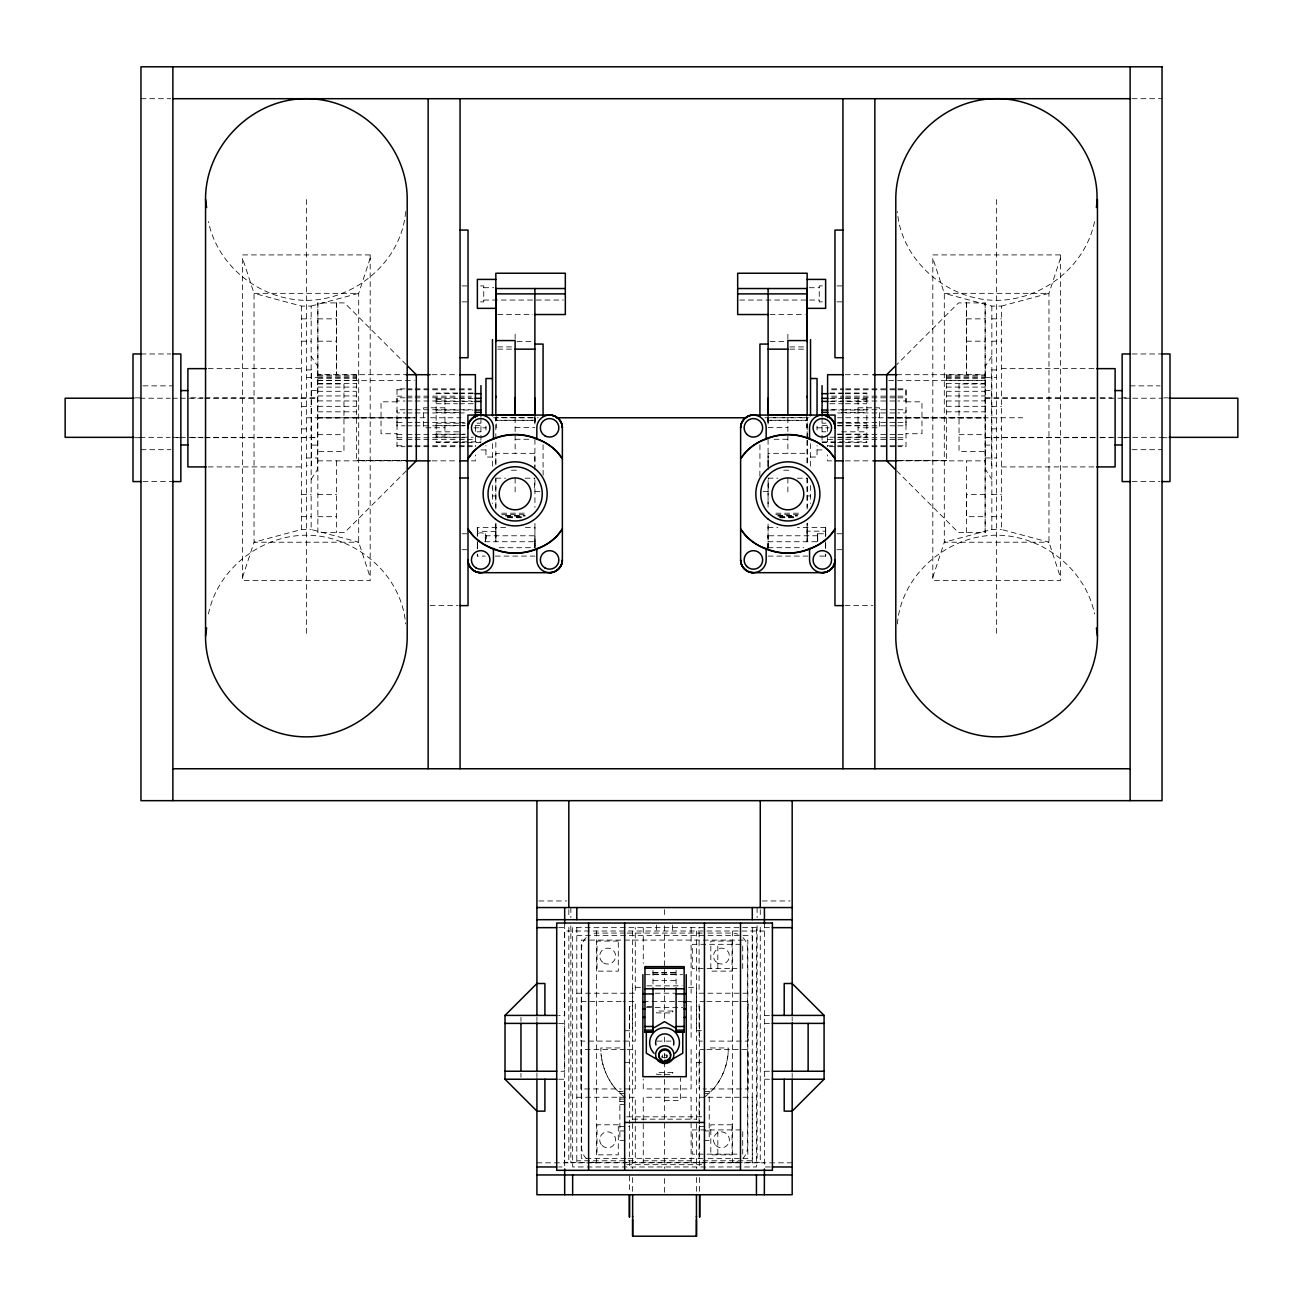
<?xml version="1.0" encoding="UTF-8"?>
<svg xmlns="http://www.w3.org/2000/svg" width="1303" height="1303" viewBox="0 0 1303 1303"><rect width="100%" height="100%" fill="white"/><g stroke="black" fill="none" stroke-linecap="round" stroke-linejoin="round"><path stroke-width="0.75" stroke-dasharray="5 3.75" d="M406.243 364.645L344.497 302.915L317.867 302.915L317.867 374.694L406.324 374.694M477.338 547.374L477.338 548.644L477.338 545.729M477.338 556.088L477.338 554.166L477.338 556.104L485.286 556.088M477.354 543.807L477.354 548.921L477.338 541.739L477.338 545.452M505.613 527.373L477.338 527.373L477.338 534.556M485.319 540.191C490.742 532.243 475.676 530.468 477.338 536.103L477.338 534.035M495.857 531.591L477.338 531.152L477.338 527.373L477.338 536.103L477.338 527.373M495.84 538.025L495.84 523.383M495.84 507.372L495.84 479.357M495.84 463.347L495.84 453.33L534.93 453.33M495.84 464.845L495.84 417.611L534.93 417.774L534.881 424.257L534.947 415.217M534.93 547.504L534.947 543.286M534.93 541.739L534.947 535.761L534.947 545.452M534.93 531.591L534.93 527.373L525.158 527.373M564.671 923.68L564.671 1015.412L558.71 1015.412M576.806 927.655L576.806 1162.83L576.806 1160.778L635.278 1160.778M629.447 1028.23L629.447 1006.47L632.639 1006.47M632.639 1028.23L632.639 987.332L640.62 987.332M696.453 1028.23L696.453 987.332L688.473 987.332M699.646 1028.23L699.646 1006.47L696.453 1006.47M717.839 1154.149L717.839 1129.929M717.839 968.536L717.839 944.317M742.726 1154.149L742.726 1129.929M742.726 968.536L742.726 944.317M768.07 548.921L768.07 523.383L768.07 541.739M768.07 481.344L768.07 507.372L768.07 480.123M768.07 465.334L768.07 453.33L807.16 453.33M807.143 541.739L807.143 527.373L807.16 531.591M807.16 438.508L807.16 417.611L768.07 417.774L768.07 424.371L768.053 415.217M807.143 523.089L807.16 541.739L807.16 523.383M807.143 508.984L807.143 478.755M807.143 440.479L807.16 464.764L807.208 417.611M817.681 541.739L817.681 533.758L825.662 533.758L825.662 536.103L825.662 533.758L825.662 534.833M825.662 556.088L825.662 554.166L825.662 556.104L825.662 554.166L825.662 556.104L817.714 556.088M825.662 541.739L825.662 548.921L825.646 543.807M825.662 536.103L825.662 527.373L797.387 527.373M966.468 532.634L966.468 460.855M896.757 470.904L958.503 532.618L985.133 532.618L985.133 302.915L958.503 302.915L896.757 364.645M485.319 535.777L534.93 535.777M817.681 535.777L768.07 535.777M825.662 534.556L825.662 527.373L825.662 531.152L807.143 531.152M534.93 417.774L534.93 424.143L534.865 417.774L534.881 420.332L495.84 420.332L495.84 417.611M768.086 466.653L768.119 455.903M768.135 417.774L768.07 424.143L768.07 417.774L768.102 420.332L807.16 420.332M759.844 476.149L759.893 470.236M397.04 421.504L396.992 425.804L405.038 425.804M704.109 1097.338C719.679 1086.262 728.312 1066.848 728.279 1047.954L709.223 1047.954M396.992 422.97L397.04 421.162M897.962 425.804L906.008 425.804L906.008 421.537M208.447 613.941C217.634 568.939 260.714 535.419 306.368 535.191C355.328 535.224 401.731 574.525 405.624 623.974M405.624 211.575C401.731 261.023 355.328 300.325 306.368 300.358C260.714 300.13 217.634 266.61 208.447 221.608M897.376 623.974C901.269 574.525 947.672 535.224 996.632 535.191C1042.286 535.419 1085.366 568.939 1094.553 613.941M1094.553 221.608C1085.366 266.61 1042.286 300.13 996.632 300.358C947.672 300.325 901.269 261.023 897.376 211.575M242.553 577.31L254.036 542.211L254.036 293.338L242.553 258.238M370.182 258.238L358.7 293.338L358.7 542.211L370.182 577.31M932.818 577.31L944.3 542.211L944.3 293.338L932.818 258.238M1060.447 258.238L1048.964 293.338L1048.964 542.211L1060.447 577.31M543.09 470.236L543.156 476.149M311.156 479.292L317.541 469.471L317.541 366.078L311.156 356.256M991.844 356.256L985.459 366.078L985.459 469.471L991.844 479.292M406.243 470.904L344.497 532.634L317.867 532.618L317.867 302.915M311.156 306.091L358.7 293.338L254.036 293.338L301.579 306.091L311.156 306.091L311.156 529.458L358.7 542.211L254.036 542.211L301.579 529.458L311.156 529.458M1001.421 306.091L1048.964 293.338L944.3 293.338L991.844 306.091L1001.421 306.091L1001.421 529.458L1048.964 542.211L944.3 542.211L991.844 529.458L1001.421 529.458M763.135 491.492L768.444 491.475L768.444 478.185M140.968 98.702L170.888 98.702M1132.112 98.702L1162.032 98.702M462.044 285.911L468.038 285.911M480.563 285.911L483.755 285.911L483.755 301.856L480.563 301.856M822.437 285.911L819.245 285.911L819.245 301.856L822.437 301.856M836.966 285.911L842.943 285.911M483.755 287.719L493.69 287.719M809.31 287.719L819.245 287.719M483.755 300.048L563.336 300.048M739.664 300.048L819.245 300.048M462.044 301.856L468.038 301.856M836.966 301.856L842.943 301.856M497.795 314.528L532.927 314.528M770.073 314.528L805.205 314.528M301.579 318.86L311.156 318.86M317.867 318.86L336.532 318.86M966.468 318.86L985.133 318.86M991.844 318.86L1001.421 318.86M301.579 341.191L311.156 341.191M317.867 341.191L336.532 341.191M966.468 341.191L985.133 341.191M991.844 341.191L1001.421 341.191M517.096 341.516L532.911 341.516M770.089 341.516L785.904 341.516M497.779 346.907L513.203 346.924M789.797 346.924L805.221 346.907M497.762 349.155L513.187 349.155M789.813 349.155L805.238 349.155M140.968 353.96L170.888 353.96M1132.112 353.96L1162.032 353.96M208.203 368.635L301.579 368.635M1001.421 368.635L1094.797 368.635M306.368 369.922L311.482 369.922L311.482 465.643L306.368 465.643M996.632 369.922L991.518 369.922L991.518 465.643L996.632 465.643M432.059 374.694L457.662 374.694M845.338 374.694L870.941 374.694M896.676 374.694L985.133 374.694M317.867 375.02L356.631 375.117M946.369 375.117L985.133 375.02M317.867 376.078L356.631 376.258M946.369 376.258L985.133 376.078M306.368 377.577L317.541 377.577M985.459 377.577L996.632 377.577M317.867 377.854L356.631 377.854M946.369 377.854L985.133 377.854M317.867 378.098L356.631 378.098M946.369 378.098L985.133 378.098M317.867 380.313L356.631 380.313M946.369 380.313L985.133 380.313M317.867 380.639L414.305 380.639M888.695 380.639L985.133 380.639M317.867 383.408L356.631 383.408M946.369 383.408L985.133 383.408M317.867 383.978L343.959 383.978L343.959 451.571L317.867 451.571M985.133 383.978L959.041 383.978L959.041 451.571L985.133 451.571M142.972 385.867L172.876 385.867M1130.124 385.867L1160.028 385.867M317.867 387.089L356.631 387.089M946.369 387.089L985.133 387.089M405.038 388.864L396.992 388.864L396.992 446.685L405.038 446.685M407.041 388.864L413.067 388.864M415.087 388.864L457.304 388.864M459.308 388.864L471.377 388.864M831.623 388.864L843.692 388.864M845.696 388.864L887.913 388.864M889.933 388.864L895.959 388.864M897.962 388.864L906.008 388.864L906.008 446.685L897.962 446.685M396.992 389.776L405.038 389.776M407.041 389.776L413.067 389.776M415.087 389.776L457.304 389.776M459.308 389.776L471.377 389.776M831.623 389.776L843.692 389.776M845.696 389.776L887.913 389.776M889.933 389.776L895.959 389.776M897.962 389.776L906.008 389.776L906.008 396.161L897.962 396.161M311.482 390.46L317.867 390.46M985.133 390.46L991.518 390.46M317.867 391.291L356.631 391.291M946.369 391.291L985.133 391.291M457.565 393.017L436.147 393.017L436.147 442.531L457.565 442.531M459.519 393.017L473.152 393.017M829.848 393.017L843.481 393.017M845.435 393.017L866.853 393.017L866.853 442.531L845.435 442.531M436.147 393.669L457.565 393.669M459.519 393.669L473.152 393.669M829.848 393.669L843.481 393.669M845.435 393.669L866.853 393.669M317.867 395.949L356.631 395.949M946.369 395.949L985.133 395.949M396.992 396.161L405.038 396.161M407.041 396.161L413.067 396.161M415.087 396.161L457.304 396.161M459.308 396.161L471.377 396.161M831.623 396.161L843.692 396.161M845.696 396.161L887.913 396.161M889.933 396.161L895.959 396.161M134.991 397.838L140.968 397.838M190.987 397.871L203.121 397.871M205.157 397.871L317.867 397.871M405.038 397.806L396.992 397.806L396.992 400.998L405.038 400.998M407.041 397.806L413.067 397.806M415.087 397.806L457.304 397.806M459.308 397.806L471.377 397.806M831.623 397.806L843.692 397.806M845.696 397.806L887.913 397.806M889.933 397.806L895.959 397.806M897.962 397.806L906.008 397.806L906.008 400.998L897.962 400.998M985.133 397.871L1097.843 397.871M1099.879 397.871L1112.013 397.871M1122.144 397.838L1126.134 397.838M1164.019 397.838L1168.009 397.838M139.958 398.213L170.27 398.213M172.305 398.213L178.364 398.213M180.384 398.213L202.617 398.213M204.652 398.213L317.867 398.213M985.133 398.213L1098.348 398.213M1100.383 398.213L1122.616 398.213M1124.636 398.213L1130.695 398.213M1132.73 398.213L1163.042 398.213M436.147 398.327L457.565 398.327M459.519 398.327L473.152 398.327M829.848 398.327L843.481 398.327M845.435 398.327L866.853 398.327M436.147 399.435L444.958 399.435L444.958 436.13L436.147 436.13M866.853 399.435L858.042 399.435L858.042 436.13L866.853 436.13M317.867 400.884L356.631 400.982M407.041 400.998L413.067 400.998M415.087 400.998L457.304 400.998M459.308 400.998L471.377 400.998M831.623 400.998L843.692 400.998M845.696 400.998L887.913 400.998M889.933 400.998L895.959 400.998M946.369 400.982L985.133 400.884M436.147 401.405L473.152 401.405M829.848 401.405L866.853 401.405M396.992 401.829L381.03 401.829L381.03 433.736L396.992 433.736M906.008 401.829L921.97 401.829L921.97 433.736L906.008 433.736M436.147 403.735L457.565 403.735M459.519 403.735L473.152 403.735M829.848 403.735L843.481 403.735M845.435 403.735L866.853 403.735M317.867 406.308L356.631 406.308M946.369 406.308L985.133 406.308M301.579 406.601L311.156 406.601M991.844 406.601L1001.421 406.601M444.958 407.79L423.54 407.79L423.54 427.759L444.958 427.759M858.042 407.79L879.46 407.79L879.46 427.759L858.042 427.759M405.038 409.745L396.992 409.745L397.04 412.937L405.07 412.937M407.041 409.745L413.067 409.745M415.087 409.745L457.304 409.745M459.308 409.745L471.377 409.745M831.623 409.745L843.692 409.745M845.696 409.745L887.913 409.745M889.933 409.745L895.959 409.745M897.962 409.745L906.008 409.745L905.96 412.937L897.93 412.937M436.147 410.038L461.474 410.038M463.412 410.038L473.152 410.038M829.848 410.038L839.588 410.038M841.526 410.038L866.853 410.038M317.867 411.829L356.631 411.829M946.369 411.829L985.133 411.829M436.147 412.367L461.474 412.367M841.526 412.367L866.853 412.367M407.041 412.937L413.116 412.937M415.087 412.937L457.32 412.937M459.308 412.937L465.35 412.937M837.65 412.937L843.692 412.937M845.68 412.937L887.913 412.937M889.884 412.937L895.959 412.937M317.867 417.449L414.305 417.449M888.695 417.449L985.133 417.449M306.368 417.774L428.475 417.774M430.511 417.774L461.034 417.774M493.609 417.774L538.367 417.774M764.845 417.774L809.033 417.774M837.536 417.774L843.644 417.774M845.663 417.774L876.202 417.774M878.238 417.774L1022.725 417.774M317.867 418.1L414.305 418.1M888.695 418.1L985.133 418.1M496.215 420.283L535.37 420.283L535.37 416.797M806.785 420.283L767.63 420.283L767.63 416.797M396.992 422.612L405.07 422.612M407.041 422.612L413.116 422.612M415.087 422.612L457.32 422.612M459.308 422.612L465.35 422.612M837.65 422.612L843.692 422.612M845.68 422.612L887.913 422.612M889.884 422.612L895.959 422.612M897.93 422.612L906.008 422.612M436.147 423.182L465.366 423.182M477.045 423.182L480.937 423.182M822.063 423.182L825.955 423.182M837.634 423.182L866.853 423.182M436.147 425.511L465.366 425.511M475.106 425.511L480.937 425.511M822.063 425.511L827.894 425.511M837.634 425.511L866.853 425.511M407.041 425.804L413.067 425.804M415.087 425.804L457.304 425.804M459.308 425.804L465.334 425.804M837.666 425.804L843.692 425.804M845.696 425.804L887.913 425.804M889.933 425.804L895.959 425.804M515.125 427.465L534.881 427.465M768.119 427.465L787.875 427.465M473.983 427.824L486.117 427.824M816.883 427.824L829.017 427.824M301.579 428.866L311.156 428.948M991.844 428.866L1001.421 428.866M436.147 431.814L461.474 431.814M477.045 431.814L480.937 431.814M822.063 431.814L825.955 431.814M841.526 431.814L866.853 431.814M436.147 434.143L465.366 434.143M837.634 434.143L866.853 434.143M317.867 434.665L343.959 434.665M396.992 434.55L405.038 434.55M407.041 434.55L413.067 434.55M415.087 434.55L457.304 434.55M459.308 434.55L465.334 434.55M837.666 434.55L843.692 434.55M845.696 434.55L887.913 434.55M889.933 434.55L895.959 434.55M897.962 434.55L906.008 434.55M959.041 434.665L985.133 434.665M139.958 437.336L170.27 437.336M172.305 437.336L178.364 437.336M180.384 437.336L202.617 437.336M204.652 437.336L317.867 437.336M436.147 437.222L473.152 437.222M829.848 437.222L866.853 437.222M985.133 437.336L1098.348 437.336M1100.383 437.336L1122.616 437.336M1124.636 437.336L1130.695 437.336M1132.73 437.336L1163.042 437.336M190.987 437.678L203.121 437.678M205.157 437.678L317.867 437.678M985.133 437.678L1097.843 437.678M1099.879 437.678L1112.013 437.678M134.991 437.71L140.968 437.71M176.866 437.71L180.856 437.71M396.992 437.743L405.038 437.743M407.041 437.743L413.067 437.743M415.087 437.743L457.304 437.743M459.308 437.743L465.334 437.743M837.666 437.743L843.692 437.743M845.696 437.743L887.913 437.743M889.933 437.743L895.959 437.743M897.962 437.743L906.008 437.743M1122.144 437.71L1126.134 437.71M1162.032 437.71L1168.009 437.71M515.125 439.274L528.985 439.274M774.015 439.274L787.875 439.274M396.992 439.388L405.038 439.388M407.041 439.388L413.067 439.388M415.087 439.388L457.304 439.388M459.308 439.388L465.334 439.388M467.354 439.388L475.4 439.388M827.6 439.388L835.646 439.388M837.666 439.388L843.692 439.388M845.696 439.388L887.913 439.388M889.933 439.388L895.959 439.388M897.962 439.388L906.008 439.388M436.147 441.88L480.937 441.88M822.063 441.88L866.853 441.88M459.519 442.531L465.366 442.531M467.305 442.531L480.937 442.531M822.063 442.531L835.695 442.531M837.634 442.531L843.481 442.531M311.482 445.089L317.867 445.089M985.133 445.089L991.518 445.089M396.992 445.773L405.038 445.773M407.041 445.773L413.067 445.773M415.087 445.773L457.304 445.773M459.308 445.773L465.334 445.773M467.354 445.773L475.4 445.773M827.6 445.773L835.646 445.773M837.666 445.773L843.692 445.773M845.696 445.773L887.913 445.773M889.933 445.773L895.959 445.773M897.962 445.773L906.008 445.773M407.041 446.685L413.067 446.685M415.087 446.685L457.304 446.685M459.308 446.685L465.334 446.685M467.354 446.685L473.38 446.685M829.62 446.685L835.646 446.685M837.666 446.685L843.692 446.685M845.696 446.685L887.913 446.685M889.933 446.685L895.959 446.685M140.968 449.682L170.888 449.682M1132.112 449.682L1162.032 449.682M485.954 449.942L480.937 449.942L480.937 448.835M817.046 449.942L822.063 449.942L822.063 448.835M492.469 457.027L485.954 457.027L485.954 445.528M810.531 457.027L817.046 457.027L817.046 445.528M306.368 457.972L317.541 457.972M985.459 457.972L996.632 457.972M317.867 460.855L406.324 460.855M432.059 460.855L457.662 460.855M471.458 460.855L475.4 460.855L475.4 454.91M831.542 460.855L827.6 460.855L827.6 454.91M845.338 460.855L870.941 460.855M896.676 460.855L985.133 460.855M208.203 466.914L301.579 466.914M1001.421 466.914L1094.797 466.914M511.46 470.236L519.294 470.236M783.706 470.236L791.54 470.236M495.84 478.185L505.613 478.185M525.125 478.185L534.93 478.185M768.07 478.185L777.875 478.185M797.387 478.185L807.16 478.185M142.972 481.589L172.876 481.589M1132.112 481.589L1160.028 481.589M301.579 494.358L311.156 494.358M317.867 494.358L336.532 494.358M985.133 494.358L966.468 494.358L966.468 516.688L985.133 516.688M991.844 494.358L1001.421 494.358M492.469 495.954L495.84 495.954M807.16 495.954L810.531 495.954M501.704 513.187L527.112 513.187M775.888 513.187L801.296 513.187M501.704 514.669L527.112 514.669M775.888 514.669L801.296 514.669M505.613 515.385L525.158 515.385M777.842 515.385L797.387 515.385M505.613 516.053L525.158 516.053M777.842 516.053L797.387 516.053M507.551 516.672L523.203 516.672M779.797 516.672L795.449 516.672M301.579 516.688L311.156 516.688M317.867 516.688L336.532 516.688M991.844 516.688L1001.421 516.688M507.551 517.242L523.203 517.242M779.797 517.242L795.449 517.242M507.551 517.731L523.171 517.731M779.829 517.731L795.449 517.731M768.07 527.373L777.842 527.373M462.044 533.774L468.038 533.758M836.966 533.758L842.943 533.774M484.749 541.739L534.947 541.739M768.053 541.739L818.251 541.739M499.212 547.7L534.93 547.7M768.07 547.7L803.788 547.7M462.044 549.703L468.038 549.703M836.966 549.703L842.943 549.703M495.221 556.088L534.947 556.088M768.053 556.088L807.779 556.088M430.137 605.618L458.053 605.618M844.947 605.618L872.863 605.618M538.905 900.959L566.838 900.959M762.271 900.959L790.188 900.959M558.726 927.655L564.671 927.655M764.421 927.655L770.366 927.655M764.421 931.01L564.671 931.01L564.671 1162.341L764.421 1162.341M625.245 933.078L597.035 933.078A15.441 15.441 0 0 0 591.122 934.267M627.264 933.078L705.868 933.078M707.887 933.078L732.058 933.078A15.441 15.441 0 0 1 737.97 934.267M576.806 935.635L752.287 935.635L752.287 1162.83L752.287 1097.256L699.092 1097.256L699.092 1162.83M740.804 944.317L692.3 944.317L692.3 968.536L736.977 968.536M652.998 972.445L676.094 972.445M652.998 972.641L676.094 972.641M652.998 974.074L676.094 974.074M652.998 974.286L676.094 974.286M644.969 974.677L682.56 974.677M652.998 980.491L676.094 980.491M646.972 985.85L682.12 985.85M576.806 993.228L635.278 993.228L635.278 927.655M655.214 993.228L675.166 993.228M621.189 1001.535L580.943 1001.535L580.943 1041.097L635.278 1041.097L635.278 1001.535L623.209 1001.535M643.259 1001.535L691.111 1001.535L691.111 1041.097M704.988 1001.535L699.092 1001.535L699.092 1041.097L704.988 1041.097M706.943 1001.535L748.15 1001.535L748.15 1041.097L706.943 1041.097M646.972 1006.486L652.998 1006.486M646.451 1007.512L682.642 1007.512M764.421 1015.412L770.382 1015.412M558.71 1023.392L564.671 1023.392L564.671 1071.245L558.71 1071.245M764.421 1023.392L770.382 1023.392M624.658 1030.722L632.639 1030.722M696.453 1030.722L704.434 1030.722M657.217 1041.097L671.175 1041.097M619.87 1047.954L600.83 1047.954C600.781 1066.848 609.413 1086.262 624.984 1097.338M625.212 1049.387L580.943 1049.387L580.943 1088.95L621.189 1088.95M627.232 1049.387L635.278 1049.387L635.278 1088.95L623.209 1088.95M704.988 1049.387L699.092 1049.387L699.092 1088.95M706.943 1049.387L748.15 1049.387L748.15 1088.95L703.017 1088.95M624.658 1062.629L632.639 1062.629M696.453 1062.629L704.434 1062.629M764.421 1071.245L770.382 1071.245M558.71 1079.226L564.671 1079.226L564.671 1166.967L558.726 1166.967M764.421 1079.226L770.382 1079.226M618.062 1091.458L624.984 1091.458M704.109 1091.458L711.031 1091.458M619.87 1093.429L624.984 1093.429M704.109 1093.429L709.223 1093.429M576.806 1097.256L635.278 1097.256L635.278 1162.83M619.87 1099.064L624.984 1099.064M664.465 1100.481L680.378 1100.481L680.378 1077.858M619.87 1101.393L624.984 1101.393M619.87 1104.439L624.984 1104.439M626.662 1116.818L704.434 1116.818M632.639 1119.163L696.453 1119.163M619.87 1126.444L629.447 1126.444M699.646 1126.444L704.109 1126.444M740.804 1129.929L692.3 1129.929L692.3 1154.149L736.977 1154.149M619.87 1130.923L624.984 1130.923M704.109 1130.923L709.223 1130.923M624.984 1140.483L619.87 1140.483L619.87 1091.458M704.109 1140.483L709.223 1140.483L709.223 1091.458M625.961 1158.351L581.268 1158.351L581.268 940.098L747.824 940.098L747.824 1158.351L707.203 1158.351M627.981 1158.351L705.167 1158.351M643.259 1160.778L691.111 1160.778M703.034 1160.778L752.287 1160.778M536.917 1162.83L568.825 1162.83L568.825 925.798M792.175 1162.83L760.268 1162.83L760.268 925.798M626.662 1164.687L704.434 1164.687M770.366 1166.967L764.421 1166.967L764.421 921.677M539.865 491.492L534.556 491.475L534.556 478.185M905.96 421.162L906.008 422.97M662.51 1055.072L662.576 1057.336M534.881 455.903L534.914 466.653M495.857 527.373L495.857 541.739M825.662 547.374L825.662 548.644M817.681 537.52L817.681 533.758L817.681 540.191M768.053 537.52L768.053 535.761L768.053 547.504L768.053 545.957M534.947 544.719L534.947 547.504M485.319 538.758L485.319 533.758L485.319 541.739M996.632 199.522L996.632 636.027M991.844 306.091L991.844 529.458M985.133 302.915L985.133 532.618M946.369 374.694L946.369 460.855M827.6 426.325L827.6 431.44M827.6 436.635L827.6 446.685M825.662 527.373L825.662 531.591M822.063 417.774L822.063 445.626M817.046 426.097L817.046 429.974M810.531 443.671L810.531 466.425M810.531 485.482L810.531 503.463M807.16 477.908L807.16 507.372M806.785 415.054L806.785 427.824M792.175 1016.959L792.175 1021.015M792.175 1073.395L792.175 1077.434M787.875 334.171L787.875 339.594M787.875 417.774L787.875 453.33M787.875 478.185L787.875 494.032M768.07 439.404L768.119 469.894M768.053 543.286L768.07 547.504M760.268 909.592L760.268 917.687M759.926 444.746L759.926 470.236M757.108 907.556L757.108 917.687M757.108 925.798L757.108 1162.83L570.861 1162.83L570.861 925.798M752.287 927.655L752.287 993.228L699.092 993.228L699.092 927.655M732.514 931.01L732.514 1162.341M699.646 1006.47L699.646 1123.544M699.646 1125.515L699.646 1168.237M699.646 1177.603L699.646 1191.675M696.453 931.01L696.453 1168.514M696.453 1177.603L696.453 1195.307M691.111 927.655L691.111 993.228M691.111 1049.387L691.111 1088.95L643.259 1088.95L643.259 1079.063M691.111 1162.83L691.111 1097.256L643.259 1097.256L643.259 1162.83M676.094 970.279L676.094 986.746M672.527 925.032L672.527 931.01M667.283 1057.222L667.283 1055.072L661.81 1055.072L661.81 1057.222M666.582 1055.072L666.582 1057.319M664.546 909.575L664.546 917.67M664.546 925.765L664.546 1018.783M664.546 1036.993L664.546 1043.051M664.546 1053.166L664.546 1168.433M664.546 1178.547L664.546 1192.701M656.565 925.032L656.565 931.01M652.998 970.279L652.998 986.746M643.259 927.655L643.259 963.422M632.639 931.01L632.639 1168.514M632.639 1177.603L632.639 1192.766M629.447 1006.47L629.447 1123.544M629.447 1125.515L629.447 1168.237M629.447 1175.876L629.447 1191.675M596.579 931.01L596.579 1162.341M570.861 907.556L570.861 917.687M568.825 909.592L568.825 917.687M543.074 444.746L543.074 470.236M536.917 1016.959L536.917 1021.389M536.917 1073.249L536.917 1077.434M534.93 439.404L534.881 469.894M534.93 480.123L534.93 507.372M534.93 523.383L534.93 548.921M520.956 1017.399L520.956 1021.389M520.956 1073.249L520.956 1077.223M515.125 334.171L515.125 339.594M515.125 417.774L515.125 453.33M515.125 478.185L515.125 494.032M496.215 415.054L496.215 427.824M495.84 477.908L495.857 508.984M495.857 523.089L495.84 541.739M492.469 443.671L492.469 466.425M492.469 485.482L492.469 503.463M485.954 426.097L485.954 429.974M480.937 417.774L480.937 445.626M475.4 426.325L475.4 431.44M475.4 436.635L475.4 446.685M356.631 374.694L356.631 460.855M336.532 460.855L336.532 532.634M306.368 199.522L306.368 636.027M301.579 306.091L301.579 529.458M666.387 1057.368A14.789 14.789 0 0 1 662.722 1057.368M586.106 937.606A15.441 15.441 0 0 0 581.594 948.535L581.594 1147.373A15.441 15.441 0 0 0 586.106 1158.302M742.987 937.606A15.441 15.441 0 0 1 747.515 948.535L747.515 1147.373A15.441 15.441 0 0 1 742.987 1158.302M737.97 1161.641A15.441 15.441 0 0 1 732.058 1162.83M597.035 1162.83A15.441 15.441 0 0 1 591.122 1161.641M728.133 1053.361A63.814 63.814 0 0 1 714.321 1087.891M614.772 1087.891A63.814 63.814 0 0 1 600.96 1053.361M336.532 302.915L336.532 374.694L336.532 302.915M966.468 302.915L966.468 374.694L966.468 302.915M370.182 254.916L242.553 254.916L242.553 580.633L370.182 580.633L370.182 254.916M1060.447 254.916L932.818 254.916L932.818 580.633L1060.447 580.633L1060.447 254.916M406.357 460.431L356.631 460.431L406.357 460.529M946.369 460.431L896.643 460.431L946.369 460.529M756.44 927.655L572.652 927.655L572.652 1166.967L756.44 1166.967L756.44 927.655M618.29 941.059L597.035 941.059L597.035 971.126L618.29 971.126L618.29 941.059M732.058 941.059L710.819 941.059L710.819 971.126L732.058 971.126L732.058 941.059M672.788 1011.03L656.663 1011.03L656.663 1012.92L672.788 1012.92L672.788 1011.03M672.788 1072.467L656.663 1072.467L656.663 1074.34L672.788 1074.34L672.788 1072.467M618.29 1124.782L597.035 1124.782L597.035 1154.849L618.29 1154.849L618.29 1124.782M732.058 1124.782L710.819 1124.782L710.819 1154.849L732.058 1154.849L732.058 1124.782M602.019 1145.451A7.981 7.981 0 0 0 615.358 1141.884A7.981 7.981 0 0 0 605.586 1132.112A7.981 7.981 0 0 0 602.019 1145.451M717.448 962.998A7.981 7.981 0 0 0 729.419 956.093A7.981 7.981 0 0 0 717.448 949.187A7.981 7.981 0 0 0 717.448 962.998M603.664 962.998A7.981 7.981 0 0 0 615.635 956.093A7.981 7.981 0 0 0 603.664 949.187A7.981 7.981 0 0 0 603.664 962.998M715.803 1145.451A7.981 7.981 0 0 0 729.143 1141.884A7.981 7.981 0 0 0 719.37 1132.112A7.981 7.981 0 0 0 715.803 1145.451"/><path stroke-width="1.5" d="M495.84 415.054L495.84 396.145M515.125 397.545L515.125 415.054L515.125 340.572L495.84 340.572L495.857 308.55M696.453 1219.543L696.453 1236.205L632.639 1236.205L632.639 1219.543M632.639 1217.067L632.639 1216.171M696.453 1217.067L696.453 1216.171M768.102 415.217L768.119 398.034M787.875 415.054L787.875 340.572L807.16 340.572L807.16 288.533L737.677 288.533M495.873 311.759L495.84 314.528L495.84 273.239L565.323 273.239L565.323 314.528L534.881 314.528M495.84 341.5L495.84 339.594L495.84 397.545M764.324 1194.737L764.421 1168.97M467.924 427.824C467.875 420.983 473.852 415.022 480.677 415.054A12.769 12.769 0 0 0 467.924 427.824C467.777 420.999 473.869 414.908 480.677 415.054A12.769 12.769 0 0 1 493.446 427.824L493.446 439.176A46.24 46.24 0 0 0 467.924 458.754L473.184 451.897A59.352 59.352 0 0 1 557.114 451.897L562.375 458.754A46.24 46.24 0 0 0 536.836 439.176C523.35 433.215 506.948 433.215 493.446 439.176M205.548 199.522C205.206 145.561 252.407 98.36 306.368 98.702C360.345 98.36 407.546 145.561 407.204 199.522L407.204 636.027C407.546 689.987 360.345 737.189 306.368 736.846C252.407 737.189 205.206 689.987 205.548 636.027L205.548 199.522L206.607 207.552M205.548 636.027L206.607 627.997M1096.393 207.552C1103.332 151.067 1053.036 98.051 996.632 98.702C942.655 98.36 895.454 145.561 895.796 199.522L895.796 636.027C895.454 689.987 942.655 737.189 996.632 736.846C1050.593 737.189 1097.794 689.987 1097.452 636.027L1097.452 199.522M842.943 605.618L834.962 605.618L835.076 415.054L753.395 415.054C746.57 414.908 740.495 420.999 740.625 427.824L740.625 559.915C740.495 566.74 746.57 572.831 753.395 572.685L822.323 572.685C828.529 572.783 834.262 567.766 834.962 561.593M834.637 563.222C833.154 568.662 827.959 572.652 822.323 572.685A12.769 12.769 0 0 1 809.554 559.915L809.554 548.579A46.24 46.24 0 0 0 835.076 528.985L829.816 535.842A59.352 59.352 0 0 1 745.886 535.842L740.625 528.985A46.24 46.24 0 0 0 766.164 548.579C779.65 554.524 796.052 554.524 809.554 548.579M407.676 469.471L416.292 460.855L416.292 374.694L407.676 366.078M895.324 366.078L886.708 374.694L886.708 460.855L895.324 469.471M544.898 1079.226L544.898 1111.133L536.917 1111.133L505.01 1079.226L505.01 1015.412L536.917 983.504L544.898 983.504L544.898 1015.412M784.211 1015.412L784.211 983.504L792.175 983.504L824.082 1015.412L824.082 1079.226L792.175 1111.133L784.211 1111.133L784.211 1079.226M652.95 1028.344L664.546 1021.65L676.143 1028.344M766.164 439.176C779.65 433.215 796.052 433.215 809.554 439.176A46.24 46.24 0 0 1 835.076 458.754L829.816 451.897A59.352 59.352 0 0 0 745.886 451.897L740.625 458.754A46.24 46.24 0 0 1 766.164 439.176L766.164 427.824A12.769 12.769 0 0 0 753.395 415.054C746.57 415.022 740.593 420.983 740.625 427.824A12.769 12.769 0 0 1 753.395 415.054M536.836 548.579C523.35 554.524 506.948 554.524 493.446 548.579A46.24 46.24 0 0 1 467.924 528.985L473.184 535.842A59.352 59.352 0 0 0 557.114 535.842L562.375 528.985A46.24 46.24 0 0 1 536.836 548.579L536.836 559.915A12.769 12.769 0 0 0 549.605 572.685C556.43 572.831 562.505 566.74 562.375 559.915L562.375 427.824C562.505 420.999 556.43 414.908 549.605 415.054L467.924 415.054L468.038 605.618L460.057 605.618M549.605 572.685C556.43 572.717 562.407 566.756 562.375 559.915A12.769 12.769 0 0 1 549.605 572.685L480.677 572.685C474.471 572.783 468.738 567.766 468.038 561.593M768.053 415.217L807.143 415.054M172.876 98.702L1130.124 98.702M460.057 230.061L468.038 230.061L468.038 357.706L460.057 357.706M842.943 230.061L834.962 230.061L834.962 357.706L842.943 357.706M495.84 279.412L477.37 279.412L477.37 308.355L495.84 308.355M807.16 279.412L825.63 279.412L825.63 308.355L807.16 308.355M565.323 288.533L495.84 288.533L495.84 340.572M495.84 293.875L565.323 293.875M737.677 293.875L807.16 293.875M768.119 314.528L737.677 314.528L737.677 273.239L807.16 273.239L807.16 314.528L807.127 311.759M534.881 344.073L543.074 344.073L543.074 415.869M768.119 344.073L759.926 344.073L759.926 415.869M515.125 349.155L534.881 349.155M768.119 349.155L787.875 349.155M140.968 353.96L133.004 353.96L133.004 481.589L140.968 481.589M172.876 353.96L180.856 353.96L180.856 481.589L172.876 481.589M1130.124 353.96L1122.144 353.96L1122.144 481.589L1130.124 481.589M1162.032 353.96L1169.996 353.96L1169.996 481.589L1162.032 481.589M206.167 368.635L187.893 368.635L187.893 466.914L206.167 466.914M1096.833 368.635L1115.107 368.635L1115.107 466.914L1096.833 466.914M406.243 374.694L430.088 374.694M459.633 374.694L475.4 374.694L475.4 417.611M843.367 374.694L827.6 374.694L827.6 417.611M872.912 374.694L896.757 374.694M492.469 378.522L485.954 378.522L485.954 416.113M810.531 378.522L817.046 378.522L817.046 416.113M180.824 390.591L187.893 390.591M1115.107 390.591L1122.176 390.591M475.106 393.669L480.937 393.669M822.063 393.669L827.894 393.669M133.883 398.213L65.15 398.213L65.15 437.336L133.883 437.336M1169.117 398.213L1237.85 398.213L1237.85 437.336L1169.117 437.336M475.106 398.327L480.937 398.327M822.063 398.327L827.894 398.327M475.106 401.405L480.937 401.405M822.063 401.405L827.894 401.405M475.106 410.038L480.937 410.038M822.063 410.038L827.894 410.038M475.106 412.367L480.937 412.367M822.063 412.367L827.894 412.367M556.69 417.774L745.951 417.774M180.824 444.958L187.893 444.958M1115.107 444.958L1122.176 444.958M406.243 460.855L430.088 460.855M459.633 460.855L467.516 460.855M835.484 460.855L843.367 460.855M872.912 460.855L896.757 460.855M460.057 477.989L468.038 477.989M834.962 477.989L842.943 477.989M172.876 768.754L1130.124 768.754M536.917 907.556L792.175 907.556M536.917 919.69L792.175 919.69M536.917 927.655L556.739 927.655M772.353 927.655L792.175 927.655M644.969 968.276L684.14 968.276M644.969 988.782L684.14 988.782M642.884 993.652L644.969 993.652M684.14 993.652L686.225 993.652M644.969 993.928L652.998 993.928M676.094 993.928L684.14 993.928M642.884 1002.056L644.969 1002.056M684.14 1002.056L686.225 1002.056M642.884 1008.978L644.969 1008.978M684.14 1008.978L686.225 1008.978M505.01 1015.412L556.756 1015.412M772.337 1015.412L824.082 1015.412M642.884 1017.382L644.969 1017.382M684.14 1017.382L686.225 1017.382M505.01 1023.392L556.739 1023.392M772.353 1023.392L824.082 1023.392M644.969 1026.487L652.998 1026.487M676.094 1026.487L684.14 1026.487M644.969 1030.152L652.998 1030.152M676.094 1030.152L684.14 1030.152M644.969 1031.878L652.998 1031.878M676.094 1031.878L684.14 1031.878M644.969 1032.188L652.998 1032.188M676.094 1032.188L684.14 1032.188M505.01 1071.245L556.739 1071.245M772.353 1071.245L824.082 1071.245M505.01 1079.226L556.756 1079.226M772.337 1079.226L824.082 1079.226M624.658 1122.453L704.434 1122.453M536.917 1166.967L556.739 1166.967M772.353 1166.967L792.175 1166.967M536.917 1174.948L792.175 1174.948M495.857 415.054L534.947 415.217M549.605 415.054C556.43 415.022 562.407 420.983 562.375 427.824A12.769 12.769 0 0 0 549.605 415.054A12.769 12.769 0 0 0 536.836 427.824L536.836 439.176M753.395 572.685C746.57 572.717 740.593 566.756 740.625 559.915A12.769 12.769 0 0 0 753.395 572.685A12.769 12.769 0 0 0 766.164 559.915L766.164 548.579M493.446 548.579L493.446 559.915A12.769 12.769 0 0 1 480.677 572.685C475.041 572.652 469.846 568.662 468.363 563.222M1096.393 627.997L1097.452 636.027M835.076 427.824C835.158 421.016 829.131 415.005 822.323 415.054A12.769 12.769 0 0 1 835.076 427.824C835.207 420.983 829.148 414.924 822.323 415.054A12.769 12.769 0 0 0 809.554 427.824L809.554 439.176M807.16 341.5L807.16 339.594L807.16 397.545M807.143 308.55L807.16 340.572M807.16 396.145L807.16 415.054M534.881 398.034L534.898 415.217M1130.124 66.795L1130.124 800.661M874.85 98.702L874.85 768.754M842.943 98.702L842.943 768.754M822.063 385.607L822.063 416.113M810.531 339.594L810.531 415.755M808.137 1023.392L808.137 1071.245M792.175 800.661L792.175 1015.412M792.175 1022.839L792.175 1071.652M792.175 1079.226L792.175 1194.737L536.917 1194.737L536.917 1079.226M768.119 288.533L768.119 415.869M764.421 907.556L764.421 923.68M760.268 800.661L760.268 907.556M756.44 1174.948L756.44 1194.737M752.287 907.556L752.287 919.69M740.495 923.029L740.495 1170.322M704.434 923.029L704.434 1170.322M696.453 1194.525L696.453 1236.205M686.225 974.677L686.225 1076.685L642.884 1076.685L642.884 974.677M684.14 1032.367L684.14 966.647L644.969 966.647L644.969 1032.367M682.772 1032.171L682.772 1053.215L664.546 1063.737L646.321 1053.215L646.321 1032.171M676.094 987.869L676.094 1032.367M652.998 987.869L652.998 1032.367M632.639 1194.525L632.639 1236.205M624.658 923.029L624.658 1170.322M588.614 923.029L588.614 1170.322M576.806 907.556L576.806 919.69M572.652 1174.948L572.652 1194.737M568.825 800.661L568.825 907.556M564.671 907.556L564.671 923.68M564.671 1168.97L564.671 1194.737M536.917 800.661L536.917 1015.412M536.917 1022.839L536.917 1071.652M534.881 288.533L534.881 415.869M520.956 1023.392L520.956 1071.245M492.469 339.594L492.469 415.755M480.937 385.607L480.937 416.113M460.057 98.702L460.057 768.754M428.15 98.702L428.15 768.754M172.876 66.795L172.876 800.661M654.008 1053.231A14.903 14.903 0 0 1 654.008 1032.155A14.903 14.903 0 0 1 675.084 1032.155A14.903 14.903 0 0 1 675.084 1053.231M669.921 1057.531A5.961 5.766 0 0 1 667.739 1059.648M666.289 1060.219A5.961 5.766 0 0 1 664.758 1060.414M661.761 1059.648A5.961 5.766 0 0 1 660.54 1058.72M659.579 1057.531A5.961 5.766 0 0 1 663.976 1048.931A5.961 5.766 0 0 1 670.508 1056.147M655.914 1045.006A9.154 8.844 0 0 1 664.758 1033.865A9.154 8.844 0 0 1 673.602 1045.006M480.677 572.685A12.769 12.769 0 0 1 467.924 559.915M835.076 559.915A12.769 12.769 0 0 1 822.323 572.685M629.447 1195.307L629.447 1217.067L629.447 1195.307M699.646 1195.307L699.646 1217.067L699.646 1195.307M1162.032 66.795L140.968 66.795L140.968 800.661L1162.032 800.661L1162.032 66.795M772.402 923.029L556.707 923.029L556.707 1170.322L772.402 1170.322L772.402 923.029M660.54 1059.844A5.961 5.766 0 0 0 670.508 1057.254A5.961 5.766 0 0 0 663.211 1050.202A5.961 5.766 0 0 0 660.54 1059.844M658.276 1060.903A9.154 8.844 0 0 0 673.602 1056.945A9.154 8.844 0 0 0 662.38 1046.114A9.154 8.844 0 0 0 658.276 1060.903M501.59 517.356A27.119 27.119 0 0 0 542.26 493.87A27.119 27.119 0 0 0 501.59 470.383A27.119 27.119 0 0 0 501.59 517.356M507.16 507.681A15.962 15.962 0 0 0 531.103 493.87A15.962 15.962 0 0 0 507.16 480.058A15.962 15.962 0 0 0 507.16 507.681M495.645 519.278A32.038 32.038 0 0 0 546.902 498.055A32.038 32.038 0 0 0 502.893 464.275A32.038 32.038 0 0 0 495.645 519.278M476.051 567.929A9.251 9.251 0 0 0 489.944 559.915A9.251 9.251 0 0 0 476.051 551.902A9.251 9.251 0 0 0 476.051 567.929M544.98 567.929A9.251 9.251 0 0 0 558.857 559.915A9.251 9.251 0 0 0 544.98 551.902A9.251 9.251 0 0 0 544.98 567.929M476.051 435.837A9.251 9.251 0 0 0 489.944 427.824A9.251 9.251 0 0 0 476.051 419.81A9.251 9.251 0 0 0 476.051 435.837M544.98 435.837A9.251 9.251 0 0 0 558.857 427.824A9.251 9.251 0 0 0 544.98 419.81A9.251 9.251 0 0 0 544.98 435.837M768.672 513.04A27.119 27.119 0 0 0 814.049 500.889A27.119 27.119 0 0 0 780.839 467.679A27.119 27.119 0 0 0 768.672 513.04M776.572 505.157A15.962 15.962 0 0 0 803.267 498.007A15.962 15.962 0 0 0 783.722 478.462A15.962 15.962 0 0 0 776.572 505.157M768.347 519.278A32.038 32.038 0 0 0 819.62 498.055A32.038 32.038 0 0 0 775.594 464.275A32.038 32.038 0 0 0 768.347 519.278M815.776 566.463A9.251 9.251 0 0 0 831.249 562.31A9.251 9.251 0 0 0 819.929 550.974A9.251 9.251 0 0 0 815.776 566.463M746.847 566.463A9.251 9.251 0 0 0 762.336 562.31A9.251 9.251 0 0 0 751 550.974A9.251 9.251 0 0 0 746.847 566.463M815.776 434.371A9.251 9.251 0 0 0 831.249 430.218A9.251 9.251 0 0 0 819.929 418.882A9.251 9.251 0 0 0 815.776 434.371M746.847 434.371A9.251 9.251 0 0 0 762.336 430.218A9.251 9.251 0 0 0 751 418.882A9.251 9.251 0 0 0 746.847 434.371"/></g></svg>
